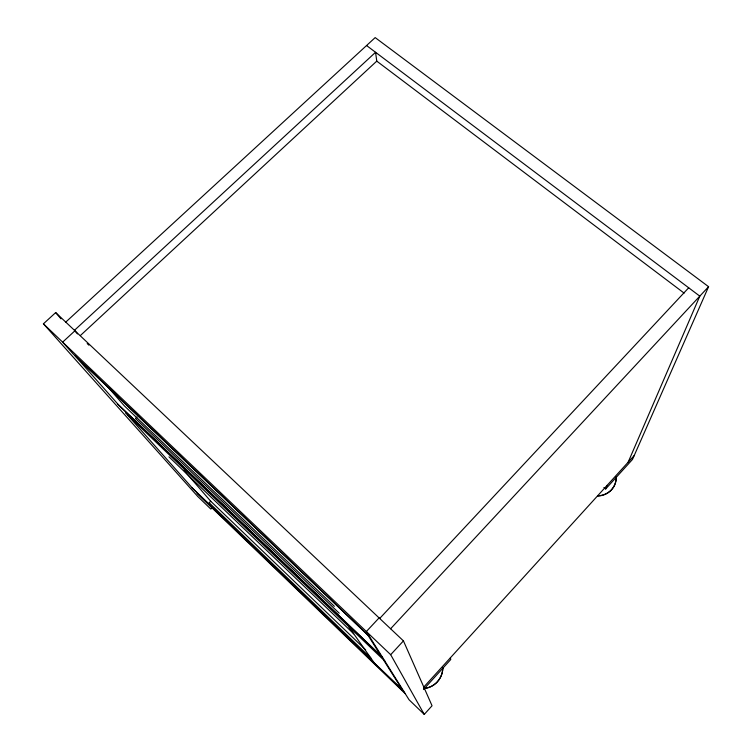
<?xml version="1.0" encoding="UTF-8"?>
<svg xmlns="http://www.w3.org/2000/svg" width="752" height="752" viewBox="0 0 752 752"><rect width="100%" height="100%" fill="white"/><g stroke="black" fill="none" stroke-linecap="round" stroke-linejoin="round"><path stroke-width="1.13" d="M603.894 487.493L605.67 488.969L607.09 485.397M628.136 462.236L699.802 296.138L366.572 45.524M65.762 322.1L375.182 37.6L708.581 286.7L632.488 459.444L605.67 488.969M379.083 617.9L366.356 631.52L409.06 699.774L424.25 714.4L432.052 705.761L403.439 640.892L55.686 312.588L43.419 323.811L197.729 496.442L210.833 509.048L212.355 507.525M423.63 687.243L634.199 455.562M423.479 689.518L450.739 659.523L450.42 657.765M424.25 714.4L390.683 654.701L403.439 640.892M390.598 628.766L708.581 286.7M379.685 618.464L688.7 287.79M183.826 470.16L210.701 501.208L209.15 502.75L370.839 658.047M137.024 417.003L135.445 418.516L339.227 613.228M80.389 335.533L376.761 61.128L684.113 293.111M74.946 330.767L62.642 342.132L72.972 353.76L369.439 636.455M87.194 343.57L88.896 345.177M43.419 323.811L390.683 654.701M334.358 606.319L124.306 405.789L108.739 387.994M117.763 404.209L382.646 657.558M125.556 412.998L384.902 661.177M168.974 456.84L353.731 633.795M210.701 501.208L365.651 649.85M192.07 487.916L403.833 691.436M197.005 493.472L405.215 693.635M127.389 414.841L192.747 488.499L402.517 690.101L383.558 659.993M55.686 312.588L61.006 318.848M77.484 333.907L74.457 330.307L375.568 52.292L376.827 61.589M348.646 626.576L374.355 663.038M616.226 476.843A20.003 18.772 18.6 0 1 598.056 495.775M616.114 477.116A19.994 18.762 18.6 0 1 597.962 496.029M442.806 667.72A20.971 20.586 -88.5 0 1 424.006 688.409M442.834 667.832A20.953 20.577 -88.5 0 1 424.053 688.512M367.907 635.139L75.144 355.969L118.449 404.773L380.916 655.791L367.907 635.139"/></g></svg>
